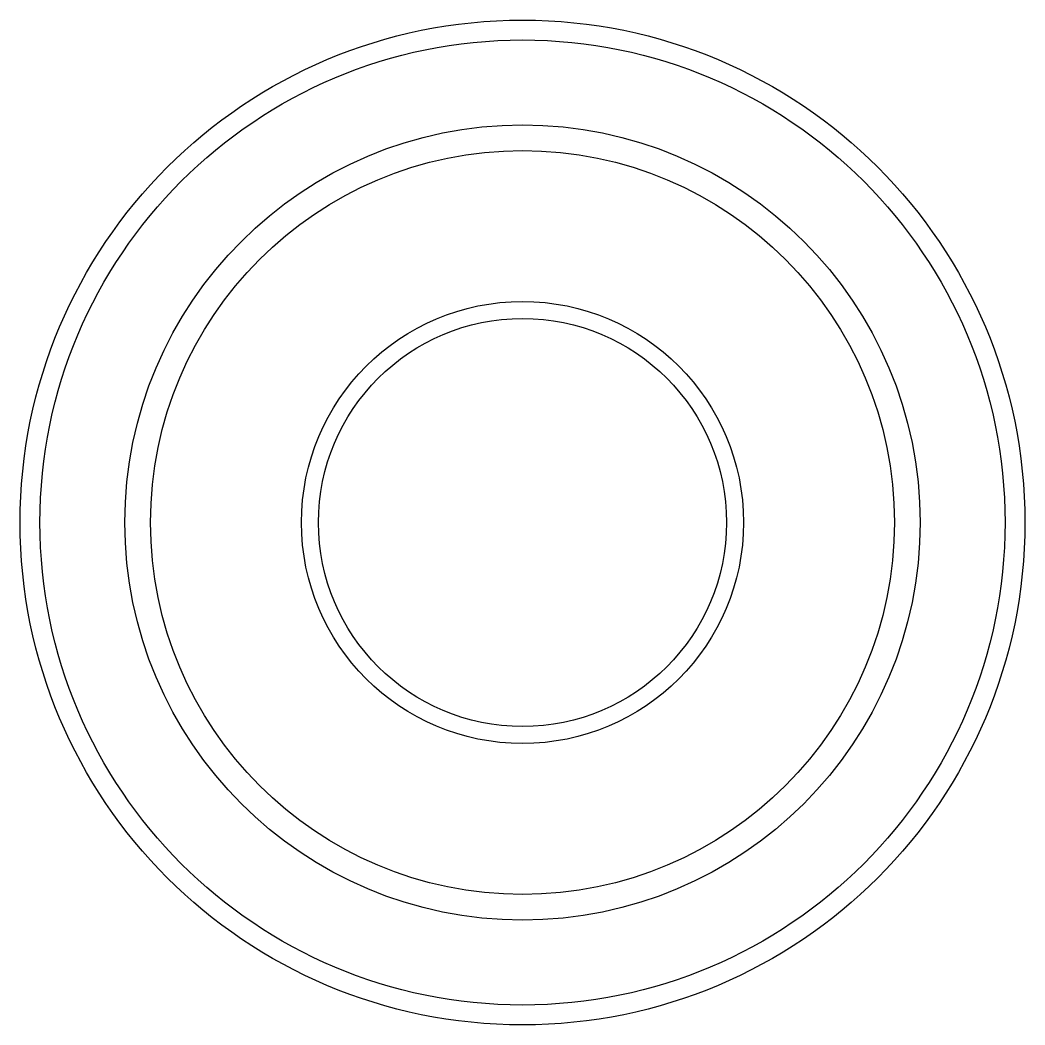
# Model space of a CAD drawing. Header units: millimetres. Extents: x 1.641 to 2.501, y 7.622 to 8.482.
import ezdxf

# ---------------------------------------------------------------- set-up
doc = ezdxf.new("R2010")
doc.units = ezdxf.units.MM
doc.header["$LTSCALE"] = 10

msp = doc.modelspace()

# ---------------------------------------------------------------- linework, layer by layer
for radius in [0.43, 0.413]:
    msp.add_circle((2.07133, 8.05172), radius)
at = {"color": 1}
for radius in [0.34033, 0.31832, 0.18915, 0.17466]:
    msp.add_circle((2.07133, 8.05172), radius, dxfattribs=at)

doc.saveas('drawing.dxf')
